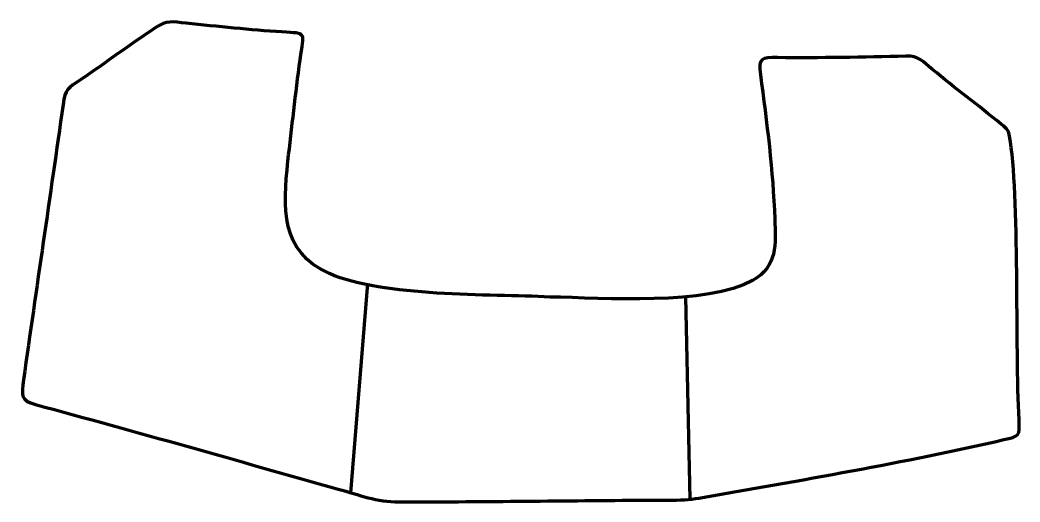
# Model space of a CAD drawing. Header units: millimetres. Extents: x -548 to 83, y 323 to 627.
import ezdxf

# ---------------------------------------------------------------- set-up
doc = ezdxf.new("R2010")
doc.units = ezdxf.units.MM
doc.header["$MEASUREMENT"] = 0
doc.layers.add('layer 2', color=7, linetype='Continuous')
doc.layers.add('layer 3', color=7, linetype='Continuous')

msp = doc.modelspace()

# ---------------------------------------------------------------- linework, layer by layer
at = {"layer": 'layer 2', "color": 142, "lineweight": 158}
for points in [[(-328.5706, 460.7711), (-328.5706, 460.7711), (-339.2084, 328.8686), (-339.2084, 328.8686)], [(-128.1092, 452.3948), (-128.1092, 452.3948), (-125.2607, 324.7486), (-125.2607, 324.7486)]]:
    msp.add_open_spline(points, degree=3, dxfattribs=at)
at = {"layer": 'layer 3', "color": 242, "lineweight": 158}
msp.add_open_spline([(-213.4829, 452.3059), (-179.9667, 451.6852), (-114.5062, 446.7322), (-85.6986, 462.725), (-85.6986, 462.725), (-70.0196, 471.4293), (-71.1895, 485.7055), (-71.76, 501.513), (-71.76, 501.513), (-72.853, 531.7999), (-76.7172, 562.7413), (-80.8269, 592.7473), (-80.8269, 592.7473), (-82.235, 603.0069), (-80.0329, 603.4751), (-70.0823, 603.3413), (-70.0823, 603.3413), (-43.069, 603.0028), (-16.0497, 603.6145), (10.954, 604.2504), (10.954, 604.2504), (19.2721, 604.4463), (21.2817, 601.1261), (27.7442, 595.8245), (27.7442, 595.8245), (42.0253, 584.1431), (56.7046, 573.0136), (70.97, 561.442), (70.97, 561.442), (75.2212, 557.9935), (75.7491, 556.9222), (76.2958, 553.8906), (76.2958, 553.8906), (82.8562, 517.5174), (79.7913, 420.0434), (82.3216, 374.769), (82.3216, 374.769), (82.9072, 364.2905), (82.3699, 364.6105), (72.774, 362.3681), (72.774, 362.3681), (11.4509, 348.0373), (-57.4641, 336.4145), (-119.6064, 325.4915), (-119.6064, 325.4915), (-130.6421, 323.5518), (-146.9645, 324.2326), (-158.6146, 324.1526), (-158.6146, 324.1526), (-208.6528, 323.8069), (-258.7624, 323.1468), (-308.7911, 323.0373), (-308.7911, 323.0373), (-322.7772, 323.0067), (-333.7717, 327.4524), (-347.0947, 331.1976), (-347.0947, 331.1976), (-410.663, 349.0671), (-474.2355, 367.3998), (-538.006, 384.5061), (-538.006, 384.5061), (-547.7308, 387.1148), (-546.8022, 390.5752), (-545.4679, 400.145), (-545.4679, 400.145), (-537.3967, 458.0343), (-528.7362, 515.8504), (-520.5973, 573.7421), (-520.5973, 573.7421), (-519.2234, 583.515), (-517.4786, 584.1073), (-509.4261, 589.4971), (-509.4261, 589.4971), (-493.6369, 600.0652), (-478.3603, 611.6603), (-462.5673, 622.0605), (-462.5673, 622.0605), (-454.952, 627.0754), (-451.6132, 625.9714), (-442.8605, 625.0368), (-442.8605, 625.0368), (-423.2193, 622.9534), (-402.16, 620.7751), (-382.5037, 619.5327), (-382.5037, 619.5327), (-366.2484, 618.5053), (-368.6429, 619.9743), (-371.0832, 602.0364), (-371.0832, 602.0364), (-373.9648, 580.7264), (-376.3166, 559.2908), (-378.7991, 537.9267), (-378.7991, 537.9267), (-381.8162, 508.9079), (-383.8491, 480.8191), (-352.5952, 467.1163), (-352.5952, 467.1163), (-318.6012, 452.2121), (-252.1591, 454.2019), (-213.4829, 452.3059)], degree=3, knots=[0, 0, 0, 0, 0.03846154, 0.03846154, 0.03846154, 0.03846154, 0.07692308, 0.07692308, 0.07692308, 0.07692308, 0.11538462, 0.11538462, 0.11538462, 0.11538462, 0.15384615, 0.15384615, 0.15384615, 0.15384615, 0.19230769, 0.19230769, 0.19230769, 0.19230769, 0.23076923, 0.23076923, 0.23076923, 0.23076923, 0.26923077, 0.26923077, 0.26923077, 0.26923077, 0.30769231, 0.30769231, 0.30769231, 0.30769231, 0.34615385, 0.34615385, 0.34615385, 0.34615385, 0.38461538, 0.38461538, 0.38461538, 0.38461538, 0.42307692, 0.42307692, 0.42307692, 0.42307692, 0.46153846, 0.46153846, 0.46153846, 0.46153846, 0.5, 0.5, 0.5, 0.5, 0.53846154, 0.53846154, 0.53846154, 0.53846154, 0.57692308, 0.57692308, 0.57692308, 0.57692308, 0.61538462, 0.61538462, 0.61538462, 0.61538462, 0.65384615, 0.65384615, 0.65384615, 0.65384615, 0.69230769, 0.69230769, 0.69230769, 0.69230769, 0.73076923, 0.73076923, 0.73076923, 0.73076923, 0.76923077, 0.76923077, 0.76923077, 0.76923077, 0.80769231, 0.80769231, 0.80769231, 0.80769231, 0.84615385, 0.84615385, 0.84615385, 0.84615385, 0.88461538, 0.88461538, 0.88461538, 0.88461538, 0.92307692, 0.92307692, 0.92307692, 0.92307692, 1, 1, 1, 1], dxfattribs=at)

doc.saveas('drawing.dxf')
